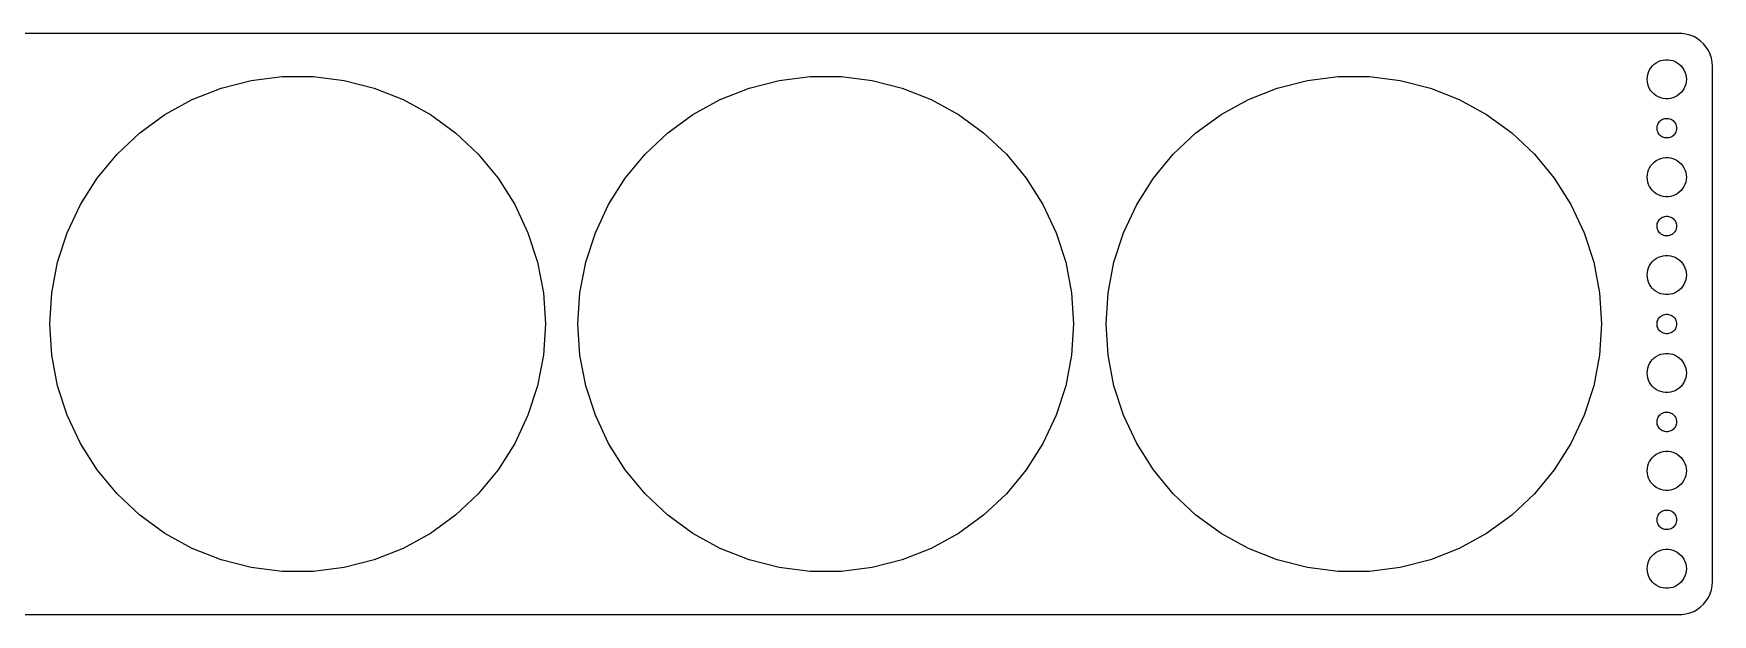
# Model space of a CAD drawing. Header units: metres. Extents: x -217 to 217, y -44 to 44.
# Drawn here: x -40.5 to 217, y -44.5 to 44.5 of the extents above; entities that cross this region are included whole.
import ezdxf

# ---------------------------------------------------------------- set-up
doc = ezdxf.new("R2010")
doc.units = ezdxf.units.M

msp = doc.modelspace()

# ---------------------------------------------------------------- linework, layer by layer
for p, q in [((212.314, 44.4901), (-212.314, 44.4901)), ((212.937, 44.4114), (212.314, 44.4901)), ((213.545, 44.2553), (212.937, 44.4114)), ((214.129, 44.0241), (213.545, 44.2553)), ((214.679, 43.7216), (214.129, 44.0241)), ((215.187, 43.3526), (214.679, 43.7216)), ((215.645, 42.9227), (215.187, 43.3526)), ((216.045, 42.4389), (215.645, 42.9227)), ((216.382, 41.9088), (216.045, 42.4389)), ((216.649, 41.3406), (216.382, 41.9088)), ((216.843, 40.7434), (216.649, 41.3406)), ((207.211, 38.6044), (207.371, 38.9453)), ((207.371, 38.9453), (207.573, 39.2634)), ((207.573, 39.2634), (207.813, 39.5536)), ((207.813, 39.5536), (208.088, 39.8115)), ((208.088, 39.8115), (208.393, 40.033)), ((208.393, 40.033), (208.723, 40.2145)), ((208.723, 40.2145), (209.073, 40.3532)), ((209.073, 40.3532), (209.438, 40.4469)), ((209.438, 40.4469), (209.812, 40.4941)), ((209.812, 40.4941), (210.188, 40.4941)), ((210.188, 40.4941), (210.562, 40.4469)), ((210.562, 40.4469), (210.927, 40.3532)), ((210.927, 40.3532), (211.277, 40.2145)), ((211.277, 40.2145), (211.607, 40.033)), ((211.607, 40.033), (211.912, 39.8115)), ((211.912, 39.8115), (212.187, 39.5536)), ((212.187, 39.5536), (212.427, 39.2634)), ((212.427, 39.2634), (212.629, 38.9453)), ((212.629, 38.9453), (212.789, 38.6044)), ((216.961, 40.1267), (216.843, 40.7434)), ((217, 39.5), (216.961, 40.1267)), ((217, -39.5), (217, 39.5)), ((-16.1796, 34.3834), (-11.7426, 36.1401)), ((-11.7426, 36.1401), (-7.12048, 37.3269)), ((-7.12048, 37.3269), (-2.38603, 37.925)), ((-2.38603, 37.925), (2.38603, 37.925)), ((2.38603, 37.925), (7.12048, 37.3269)), ((7.12048, 37.3269), (11.7426, 36.1401)), ((11.7426, 36.1401), (16.1796, 34.3834)), ((64.8204, 34.3834), (69.2574, 36.1401)), ((69.2574, 36.1401), (73.8795, 37.3269)), ((73.8795, 37.3269), (78.614, 37.925)), ((78.614, 37.925), (83.386, 37.925)), ((83.386, 37.925), (88.1205, 37.3269)), ((88.1205, 37.3269), (92.7426, 36.1401)), ((92.7426, 36.1401), (97.1796, 34.3834)), ((145.82, 34.3834), (150.257, 36.1401)), ((150.257, 36.1401), (154.88, 37.3269)), ((154.88, 37.3269), (159.614, 37.925)), ((159.614, 37.925), (164.386, 37.925)), ((164.386, 37.925), (169.12, 37.3269)), ((169.12, 37.3269), (173.743, 36.1401)), ((173.743, 36.1401), (178.18, 34.3834)), ((207, 37.5), (207.024, 37.876)), ((207.024, 37.124), (207, 37.5)), ((207.024, 37.876), (207.094, 38.2461)), ((207.094, 36.7539), (207.024, 37.124)), ((207.094, 38.2461), (207.211, 38.6044)), ((207.211, 36.3956), (207.094, 36.7539)), ((207.371, 36.0547), (207.211, 36.3956)), ((207.573, 35.7366), (207.371, 36.0547)), ((212.629, 36.0547), (212.427, 35.7366)), ((212.789, 36.3956), (212.629, 36.0547)), ((212.789, 38.6044), (212.906, 38.2461)), ((212.906, 36.7539), (212.789, 36.3956)), ((212.906, 38.2461), (212.976, 37.876)), ((212.976, 37.124), (212.906, 36.7539)), ((212.976, 37.876), (213, 37.5)), ((213, 37.5), (212.976, 37.124)), ((-20.3614, 32.0845), (-16.1796, 34.3834)), ((16.1796, 34.3834), (20.3614, 32.0845)), ((60.6386, 32.0845), (64.8204, 34.3834)), ((97.1796, 34.3834), (101.361, 32.0845)), ((141.639, 32.0845), (145.82, 34.3834)), ((178.18, 34.3834), (182.361, 32.0845)), ((207.813, 35.4464), (207.573, 35.7366)), ((208.088, 35.1885), (207.813, 35.4464)), ((208.393, 34.967), (208.088, 35.1885)), ((208.723, 34.7855), (208.393, 34.967)), ((209.073, 34.6468), (208.723, 34.7855)), ((209.438, 34.5531), (209.073, 34.6468)), ((209.812, 34.5059), (209.438, 34.5531)), ((210.188, 34.5059), (209.812, 34.5059)), ((210.562, 34.5531), (210.188, 34.5059)), ((210.927, 34.6468), (210.562, 34.5531)), ((211.277, 34.7855), (210.927, 34.6468)), ((211.607, 34.967), (211.277, 34.7855)), ((211.912, 35.1885), (211.607, 34.967)), ((212.187, 35.4464), (211.912, 35.1885)), ((212.427, 35.7366), (212.187, 35.4464)), ((-24.2221, 29.2795), (-20.3614, 32.0845)), ((20.3614, 32.0845), (24.2221, 29.2795)), ((56.7779, 29.2795), (60.6386, 32.0845)), ((101.361, 32.0845), (105.222, 29.2795)), ((137.778, 29.2795), (141.639, 32.0845)), ((182.361, 32.0845), (186.222, 29.2795)), ((208.786, 30.8817), (208.907, 31.0268)), ((208.907, 31.0268), (209.044, 31.1558)), ((209.044, 31.1558), (209.196, 31.2665)), ((209.196, 31.2665), (209.361, 31.3572)), ((209.361, 31.3572), (209.536, 31.4266)), ((209.536, 31.4266), (209.719, 31.4734)), ((209.719, 31.4734), (209.906, 31.497)), ((209.906, 31.497), (210.094, 31.497)), ((210.094, 31.497), (210.281, 31.4734)), ((210.281, 31.4734), (210.464, 31.4266)), ((210.464, 31.4266), (210.639, 31.3572)), ((210.639, 31.3572), (210.804, 31.2665)), ((210.804, 31.2665), (210.956, 31.1558)), ((210.956, 31.1558), (211.093, 31.0268)), ((211.093, 31.0268), (211.214, 30.8817)), ((-27.7008, 26.0128), (-24.2221, 29.2795)), ((24.2221, 29.2795), (27.7008, 26.0128)), ((53.2992, 26.0128), (56.7779, 29.2795)), ((105.222, 29.2795), (108.701, 26.0128)), ((134.299, 26.0128), (137.778, 29.2795)), ((186.222, 29.2795), (189.701, 26.0128)), ((208.5, 30), (208.512, 30.188)), ((208.512, 29.812), (208.5, 30)), ((208.512, 30.188), (208.547, 30.373)), ((208.547, 29.627), (208.512, 29.812)), ((208.547, 30.373), (208.605, 30.5522)), ((208.605, 29.4478), (208.547, 29.627)), ((208.605, 30.5522), (208.686, 30.7226)), ((208.686, 29.2774), (208.605, 29.4478)), ((208.686, 30.7226), (208.786, 30.8817)), ((208.786, 29.1183), (208.686, 29.2774)), ((208.907, 28.9732), (208.786, 29.1183)), ((209.044, 28.8442), (208.907, 28.9732)), ((209.196, 28.7335), (209.044, 28.8442)), ((209.361, 28.6427), (209.196, 28.7335)), ((209.536, 28.5734), (209.361, 28.6427)), ((209.719, 28.5266), (209.536, 28.5734)), ((209.906, 28.503), (209.719, 28.5266)), ((210.094, 28.503), (209.906, 28.503)), ((210.281, 28.5266), (210.094, 28.503)), ((210.464, 28.5734), (210.281, 28.5266)), ((210.639, 28.6427), (210.464, 28.5734)), ((210.804, 28.7335), (210.639, 28.6427)), ((210.956, 28.8442), (210.804, 28.7335)), ((211.093, 28.9732), (210.956, 28.8442)), ((211.214, 29.1183), (211.093, 28.9732)), ((211.214, 30.8817), (211.314, 30.7226)), ((211.314, 29.2774), (211.214, 29.1183)), ((211.314, 30.7226), (211.395, 30.5522)), ((211.395, 29.4478), (211.314, 29.2774)), ((211.395, 30.5522), (211.453, 30.373)), ((211.453, 29.627), (211.395, 29.4478)), ((211.453, 30.373), (211.488, 30.188)), ((211.488, 29.812), (211.453, 29.627)), ((211.488, 30.188), (211.5, 30)), ((211.5, 30), (211.488, 29.812)), ((-30.7426, 22.3358), (-27.7008, 26.0128)), ((27.7008, 26.0128), (30.7426, 22.3358)), ((50.2574, 22.3358), (53.2992, 26.0128)), ((108.701, 26.0128), (111.743, 22.3358)), ((131.257, 22.3358), (134.299, 26.0128)), ((189.701, 26.0128), (192.743, 22.3358)), ((207.024, 22.876), (207.094, 23.2461)), ((207.094, 23.2461), (207.211, 23.6044)), ((207.211, 23.6044), (207.371, 23.9453)), ((207.371, 23.9453), (207.573, 24.2634)), ((207.573, 24.2634), (207.813, 24.5536)), ((207.813, 24.5536), (208.088, 24.8115)), ((208.088, 24.8115), (208.393, 25.033)), ((208.393, 25.033), (208.723, 25.2145)), ((208.723, 25.2145), (209.073, 25.3532)), ((209.073, 25.3532), (209.438, 25.4469)), ((209.438, 25.4469), (209.812, 25.4941)), ((209.812, 25.4941), (210.188, 25.4941)), ((210.188, 25.4941), (210.562, 25.4469)), ((210.562, 25.4469), (210.927, 25.3532)), ((210.927, 25.3532), (211.277, 25.2145)), ((211.277, 25.2145), (211.607, 25.033)), ((211.607, 25.033), (211.912, 24.8115)), ((211.912, 24.8115), (212.187, 24.5536)), ((212.187, 24.5536), (212.427, 24.2634)), ((212.427, 24.2634), (212.629, 23.9453)), ((212.629, 23.9453), (212.789, 23.6044)), ((212.789, 23.6044), (212.906, 23.2461)), ((212.906, 23.2461), (212.976, 22.876)), ((-33.2997, 18.3066), (-30.7426, 22.3358)), ((30.7426, 22.3358), (33.2997, 18.3066)), ((47.7003, 18.3066), (50.2574, 22.3358)), ((111.743, 22.3358), (114.3, 18.3066)), ((128.7, 18.3066), (131.257, 22.3358)), ((192.743, 22.3358), (195.3, 18.3066)), ((207, 22.5), (207.024, 22.876)), ((207.024, 22.124), (207, 22.5)), ((207.094, 21.7539), (207.024, 22.124)), ((207.211, 21.3956), (207.094, 21.7539)), ((207.371, 21.0547), (207.211, 21.3956)), ((207.573, 20.7366), (207.371, 21.0547)), ((207.813, 20.4464), (207.573, 20.7366)), ((212.427, 20.7366), (212.187, 20.4464)), ((212.629, 21.0547), (212.427, 20.7366)), ((212.789, 21.3956), (212.629, 21.0547)), ((212.906, 21.7539), (212.789, 21.3956)), ((212.976, 22.124), (212.906, 21.7539)), ((212.976, 22.876), (213, 22.5)), ((213, 22.5), (212.976, 22.124)), ((-35.3315, 13.9887), (-33.2997, 18.3066)), ((33.2997, 18.3066), (35.3315, 13.9887)), ((45.6685, 13.9887), (47.7003, 18.3066)), ((114.3, 18.3066), (116.331, 13.9887)), ((126.668, 13.9887), (128.7, 18.3066)), ((195.3, 18.3066), (197.332, 13.9887)), ((208.088, 20.1884), (207.813, 20.4464)), ((208.393, 19.967), (208.088, 20.1884)), ((208.723, 19.7855), (208.393, 19.967)), ((209.073, 19.6468), (208.723, 19.7855)), ((209.438, 19.5531), (209.073, 19.6468)), ((209.812, 19.5059), (209.438, 19.5531)), ((210.188, 19.5059), (209.812, 19.5059)), ((210.562, 19.5531), (210.188, 19.5059)), ((210.927, 19.6468), (210.562, 19.5531)), ((211.277, 19.7855), (210.927, 19.6468)), ((211.607, 19.967), (211.277, 19.7855)), ((211.912, 20.1884), (211.607, 19.967)), ((212.187, 20.4464), (211.912, 20.1884)), ((208.547, 15.373), (208.605, 15.5522)), ((208.605, 15.5522), (208.686, 15.7226)), ((208.686, 15.7226), (208.786, 15.8817)), ((208.786, 15.8817), (208.907, 16.0268)), ((208.907, 16.0268), (209.044, 16.1558)), ((209.044, 16.1558), (209.196, 16.2665)), ((209.196, 16.2665), (209.361, 16.3572)), ((209.361, 16.3572), (209.536, 16.4266)), ((209.536, 16.4266), (209.719, 16.4734)), ((209.719, 16.4734), (209.906, 16.497)), ((209.906, 16.497), (210.094, 16.497)), ((210.094, 16.497), (210.281, 16.4734)), ((210.281, 16.4734), (210.464, 16.4266)), ((210.464, 16.4266), (210.639, 16.3572)), ((210.639, 16.3572), (210.804, 16.2665)), ((210.804, 16.2665), (210.956, 16.1558)), ((210.956, 16.1558), (211.093, 16.0268)), ((211.093, 16.0268), (211.214, 15.8817)), ((211.214, 15.8817), (211.314, 15.7226)), ((211.314, 15.7226), (211.395, 15.5522)), ((211.395, 15.5522), (211.453, 15.373)), ((-36.8062, 9.45021), (-35.3315, 13.9887)), ((35.3315, 13.9887), (36.8062, 9.45021)), ((44.1938, 9.45021), (45.6685, 13.9887)), ((116.331, 13.9887), (117.806, 9.45021)), ((125.194, 9.45021), (126.668, 13.9887)), ((197.332, 13.9887), (198.806, 9.45021)), ((208.5, 15), (208.512, 15.188)), ((208.512, 14.812), (208.5, 15)), ((208.512, 15.188), (208.547, 15.373)), ((208.547, 14.627), (208.512, 14.812)), ((208.605, 14.4478), (208.547, 14.627)), ((208.686, 14.2774), (208.605, 14.4478)), ((208.786, 14.1183), (208.686, 14.2774)), ((208.907, 13.9732), (208.786, 14.1183)), ((209.044, 13.8442), (208.907, 13.9732)), ((209.196, 13.7335), (209.044, 13.8442)), ((209.361, 13.6427), (209.196, 13.7335)), ((209.536, 13.5734), (209.361, 13.6427)), ((209.719, 13.5266), (209.536, 13.5734)), ((209.906, 13.5029), (209.719, 13.5266)), ((210.094, 13.5029), (209.906, 13.5029)), ((210.281, 13.5266), (210.094, 13.5029)), ((210.464, 13.5734), (210.281, 13.5266)), ((210.639, 13.6427), (210.464, 13.5734)), ((210.804, 13.7335), (210.639, 13.6427)), ((210.956, 13.8442), (210.804, 13.7335)), ((211.093, 13.9732), (210.956, 13.8442)), ((211.214, 14.1183), (211.093, 13.9732)), ((211.314, 14.2774), (211.214, 14.1183)), ((211.395, 14.4478), (211.314, 14.2774)), ((211.453, 14.627), (211.395, 14.4478)), ((211.453, 15.373), (211.488, 15.188)), ((211.488, 14.812), (211.453, 14.627)), ((211.488, 15.188), (211.5, 15)), ((211.5, 15), (211.488, 14.812)), ((208.723, 10.2145), (209.073, 10.3532)), ((209.073, 10.3532), (209.438, 10.4469)), ((209.438, 10.4469), (209.812, 10.4941)), ((209.812, 10.4941), (210.188, 10.4941)), ((210.188, 10.4941), (210.562, 10.4469)), ((210.562, 10.4469), (210.927, 10.3532)), ((210.927, 10.3532), (211.277, 10.2145)), ((-37.7003, 4.76265), (-36.8062, 9.45021)), ((36.8062, 9.45021), (37.7003, 4.76265)), ((43.2996, 4.76265), (44.1938, 9.45021)), ((117.806, 9.45021), (118.7, 4.76265)), ((124.3, 4.76265), (125.194, 9.45021)), ((198.806, 9.45021), (199.7, 4.76265)), ((207, 7.5), (207.024, 7.87599)), ((207.024, 7.87599), (207.094, 8.24606)), ((207.094, 8.24606), (207.211, 8.60437)), ((207.211, 8.60437), (207.371, 8.94525)), ((207.371, 8.94525), (207.573, 9.26335)), ((207.573, 9.26335), (207.813, 9.55363)), ((207.813, 9.55363), (208.088, 9.81154)), ((208.088, 9.81154), (208.393, 10.033)), ((208.393, 10.033), (208.723, 10.2145)), ((211.277, 10.2145), (211.607, 10.033)), ((211.607, 10.033), (211.912, 9.81154)), ((211.912, 9.81154), (212.187, 9.55363)), ((212.187, 9.55363), (212.427, 9.26335)), ((212.427, 9.26335), (212.629, 8.94525)), ((212.629, 8.94525), (212.789, 8.60437)), ((212.789, 8.60437), (212.906, 8.24606)), ((212.906, 8.24606), (212.976, 7.87599)), ((212.976, 7.87599), (213, 7.5)), ((207.024, 7.12399), (207, 7.5)), ((207.094, 6.75392), (207.024, 7.12399)), ((207.211, 6.39561), (207.094, 6.75392)), ((207.371, 6.05473), (207.211, 6.39561)), ((207.573, 5.73663), (207.371, 6.05473)), ((207.813, 5.44635), (207.573, 5.73663)), ((208.088, 5.18845), (207.813, 5.44635)), ((208.393, 4.96701), (208.088, 5.18845)), ((211.912, 5.18845), (211.607, 4.96701)), ((212.187, 5.44635), (211.912, 5.18845)), ((212.427, 5.73663), (212.187, 5.44635)), ((212.629, 6.05473), (212.427, 5.73663)), ((212.789, 6.39561), (212.629, 6.05473)), ((212.906, 6.75392), (212.789, 6.39561)), ((212.976, 7.12399), (212.906, 6.75392)), ((213, 7.5), (212.976, 7.12399)), ((-38, 0), (-37.7003, 4.76265)), ((37.7003, 4.76265), (38, 0)), ((43, 0), (43.2996, 4.76265)), ((118.7, 4.76265), (119, 0)), ((124, 0), (124.3, 4.76265)), ((199.7, 4.76265), (200, 0)), ((208.723, 4.78551), (208.393, 4.96701)), ((209.073, 4.64682), (208.723, 4.78551)), ((209.438, 4.55313), (209.073, 4.64682)), ((209.812, 4.50591), (209.438, 4.55313)), ((210.188, 4.50591), (209.812, 4.50591)), ((210.562, 4.55313), (210.188, 4.50591)), ((210.927, 4.64682), (210.562, 4.55313)), ((211.277, 4.78551), (210.927, 4.64682)), ((211.607, 4.96701), (211.277, 4.78551)), ((-37.7003, -4.76265), (-38, 0)), ((38, 0), (37.7003, -4.76265)), ((43.2996, -4.76265), (43, 0)), ((119, 0), (118.7, -4.76265)), ((124.3, -4.76265), (124, 0)), ((200, 0), (199.7, -4.76265)), ((208.5, 0), (208.512, 0.18799)), ((208.512, -0.18799), (208.5, 0)), ((208.512, 0.18799), (208.547, 0.37303)), ((208.547, 0.37303), (208.605, 0.55219)), ((208.605, 0.55219), (208.686, 0.72263)), ((208.686, 0.72263), (208.786, 0.88167)), ((208.786, 0.88167), (208.907, 1.02681)), ((208.907, 1.02681), (209.044, 1.15576)), ((209.044, 1.15576), (209.196, 1.26648)), ((209.196, 1.26648), (209.361, 1.35724)), ((209.361, 1.35724), (209.536, 1.42657)), ((209.536, 1.42657), (209.719, 1.47342)), ((209.719, 1.47342), (209.906, 1.49704)), ((209.906, 1.49704), (210.094, 1.49704)), ((210.094, 1.49704), (210.281, 1.47342)), ((210.281, 1.47342), (210.464, 1.42657)), ((210.464, 1.42657), (210.639, 1.35724)), ((210.639, 1.35724), (210.804, 1.26648)), ((210.804, 1.26648), (210.956, 1.15576)), ((210.956, 1.15576), (211.093, 1.02681)), ((211.093, 1.02681), (211.214, 0.88167)), ((211.214, 0.88167), (211.314, 0.72263)), ((211.314, 0.72263), (211.395, 0.55219)), ((211.395, 0.55219), (211.453, 0.37303)), ((211.453, 0.37303), (211.488, 0.18799)), ((211.488, 0.18799), (211.5, 0)), ((211.5, 0), (211.488, -0.18799)), ((208.547, -0.37303), (208.512, -0.18799)), ((208.605, -0.55219), (208.547, -0.37303)), ((208.686, -0.72263), (208.605, -0.55219)), ((208.786, -0.88167), (208.686, -0.72263)), ((208.907, -1.02681), (208.786, -0.88167)), ((209.044, -1.15576), (208.907, -1.02681)), ((209.196, -1.26648), (209.044, -1.15576)), ((209.361, -1.35724), (209.196, -1.26648)), ((209.536, -1.42657), (209.361, -1.35724)), ((209.719, -1.47342), (209.536, -1.42657)), ((209.906, -1.49704), (209.719, -1.47342)), ((210.094, -1.49704), (209.906, -1.49704)), ((210.281, -1.47342), (210.094, -1.49704)), ((210.464, -1.42657), (210.281, -1.47342)), ((210.639, -1.35724), (210.464, -1.42657)), ((210.804, -1.26648), (210.639, -1.35724)), ((210.956, -1.15576), (210.804, -1.26648)), ((211.093, -1.02681), (210.956, -1.15576)), ((211.214, -0.88167), (211.093, -1.02681)), ((211.314, -0.72263), (211.214, -0.88167)), ((211.395, -0.55219), (211.314, -0.72263)), ((211.453, -0.37303), (211.395, -0.55219)), ((211.488, -0.18799), (211.453, -0.37303)), ((-36.8062, -9.45021), (-37.7003, -4.76265)), ((37.7003, -4.76265), (36.8062, -9.45021)), ((44.1938, -9.45021), (43.2996, -4.76265)), ((118.7, -4.76265), (117.806, -9.45021)), ((125.194, -9.45021), (124.3, -4.76265)), ((199.7, -4.76265), (198.806, -9.45021)), ((208.088, -5.18845), (208.393, -4.96701)), ((208.393, -4.96701), (208.723, -4.78551)), ((208.723, -4.78551), (209.073, -4.64682)), ((209.073, -4.64682), (209.438, -4.55313)), ((209.438, -4.55313), (209.812, -4.50591)), ((209.812, -4.50591), (210.188, -4.50591)), ((210.188, -4.50591), (210.562, -4.55313)), ((210.562, -4.55313), (210.927, -4.64682)), ((210.927, -4.64682), (211.277, -4.78551)), ((211.277, -4.78551), (211.607, -4.96701)), ((211.607, -4.96701), (211.912, -5.18845)), ((207, -7.5), (207.024, -7.12399)), ((207.024, -7.87599), (207, -7.5)), ((207.024, -7.12399), (207.094, -6.75392)), ((207.094, -6.75392), (207.211, -6.39561)), ((207.211, -6.39561), (207.371, -6.05473)), ((207.371, -6.05473), (207.573, -5.73663)), ((207.573, -5.73663), (207.813, -5.44635)), ((207.813, -5.44635), (208.088, -5.18845)), ((211.912, -5.18845), (212.187, -5.44635)), ((212.187, -5.44635), (212.427, -5.73663)), ((212.427, -5.73663), (212.629, -6.05473)), ((212.629, -6.05473), (212.789, -6.39561)), ((212.789, -6.39561), (212.906, -6.75392)), ((212.906, -6.75392), (212.976, -7.12399)), ((212.976, -7.12399), (213, -7.5)), ((213, -7.5), (212.976, -7.87599)), ((-35.3315, -13.9887), (-36.8062, -9.45021)), ((36.8062, -9.45021), (35.3315, -13.9887)), ((45.6685, -13.9887), (44.1938, -9.45021)), ((117.806, -9.45021), (116.331, -13.9887)), ((126.668, -13.9887), (125.194, -9.45021)), ((198.806, -9.45021), (197.332, -13.9887)), ((207.094, -8.24606), (207.024, -7.87599)), ((207.211, -8.60437), (207.094, -8.24606)), ((207.371, -8.94525), (207.211, -8.60437)), ((207.573, -9.26335), (207.371, -8.94525)), ((207.813, -9.55363), (207.573, -9.26335)), ((208.088, -9.81154), (207.813, -9.55363)), ((208.393, -10.033), (208.088, -9.81154)), ((208.723, -10.2145), (208.393, -10.033)), ((209.073, -10.3532), (208.723, -10.2145)), ((211.277, -10.2145), (210.927, -10.3532)), ((211.607, -10.033), (211.277, -10.2145)), ((211.912, -9.81154), (211.607, -10.033)), ((212.187, -9.55363), (211.912, -9.81154)), ((212.427, -9.26335), (212.187, -9.55363)), ((212.629, -8.94525), (212.427, -9.26335)), ((212.789, -8.60437), (212.629, -8.94525)), ((212.906, -8.24606), (212.789, -8.60437)), ((212.976, -7.87599), (212.906, -8.24606)), ((209.438, -10.4469), (209.073, -10.3532)), ((209.812, -10.4941), (209.438, -10.4469)), ((210.188, -10.4941), (209.812, -10.4941)), ((210.562, -10.4469), (210.188, -10.4941)), ((210.927, -10.3532), (210.562, -10.4469)), ((-33.2997, -18.3066), (-35.3315, -13.9887)), ((35.3315, -13.9887), (33.2997, -18.3066)), ((47.7003, -18.3066), (45.6685, -13.9887)), ((116.331, -13.9887), (114.3, -18.3066)), ((128.7, -18.3066), (126.668, -13.9887)), ((197.332, -13.9887), (195.3, -18.3066)), ((208.5, -15), (208.512, -14.812)), ((208.512, -15.188), (208.5, -15)), ((208.512, -14.812), (208.547, -14.627)), ((208.547, -15.373), (208.512, -15.188)), ((208.547, -14.627), (208.605, -14.4478)), ((208.605, -15.5522), (208.547, -15.373)), ((208.605, -14.4478), (208.686, -14.2774)), ((208.686, -14.2774), (208.786, -14.1183)), ((208.786, -14.1183), (208.907, -13.9732)), ((208.907, -13.9732), (209.044, -13.8442)), ((209.044, -13.8442), (209.196, -13.7335)), ((209.196, -13.7335), (209.361, -13.6427)), ((209.361, -13.6427), (209.536, -13.5734)), ((209.536, -13.5734), (209.719, -13.5266)), ((209.719, -13.5266), (209.906, -13.5029)), ((209.906, -13.5029), (210.094, -13.5029)), ((210.094, -13.5029), (210.281, -13.5266)), ((210.281, -13.5266), (210.464, -13.5734)), ((210.464, -13.5734), (210.639, -13.6427)), ((210.639, -13.6427), (210.804, -13.7335)), ((210.804, -13.7335), (210.956, -13.8442)), ((210.956, -13.8442), (211.093, -13.9732)), ((211.093, -13.9732), (211.214, -14.1183)), ((211.214, -14.1183), (211.314, -14.2774)), ((211.314, -14.2774), (211.395, -14.4478)), ((211.395, -14.4478), (211.453, -14.627)), ((211.453, -15.373), (211.395, -15.5522)), ((211.453, -14.627), (211.488, -14.812)), ((211.488, -15.188), (211.453, -15.373)), ((211.488, -14.812), (211.5, -15)), ((211.5, -15), (211.488, -15.188)), ((208.686, -15.7226), (208.605, -15.5522)), ((208.786, -15.8817), (208.686, -15.7226)), ((208.907, -16.0268), (208.786, -15.8817)), ((209.044, -16.1558), (208.907, -16.0268)), ((209.196, -16.2665), (209.044, -16.1558)), ((209.361, -16.3572), (209.196, -16.2665)), ((209.536, -16.4266), (209.361, -16.3572)), ((209.719, -16.4734), (209.536, -16.4266)), ((209.906, -16.497), (209.719, -16.4734)), ((210.094, -16.497), (209.906, -16.497)), ((210.281, -16.4734), (210.094, -16.497)), ((210.464, -16.4266), (210.281, -16.4734)), ((210.639, -16.3572), (210.464, -16.4266)), ((210.804, -16.2665), (210.639, -16.3572)), ((210.956, -16.1558), (210.804, -16.2665)), ((211.093, -16.0268), (210.956, -16.1558)), ((211.214, -15.8817), (211.093, -16.0268)), ((211.314, -15.7226), (211.214, -15.8817)), ((211.395, -15.5522), (211.314, -15.7226)), ((-30.7426, -22.3358), (-33.2997, -18.3066)), ((33.2997, -18.3066), (30.7426, -22.3358)), ((50.2574, -22.3358), (47.7003, -18.3066)), ((114.3, -18.3066), (111.743, -22.3358)), ((131.257, -22.3358), (128.7, -18.3066)), ((195.3, -18.3066), (192.743, -22.3358)), ((207.573, -20.7366), (207.813, -20.4464)), ((207.813, -20.4464), (208.088, -20.1884)), ((208.088, -20.1884), (208.393, -19.967)), ((208.393, -19.967), (208.723, -19.7855)), ((208.723, -19.7855), (209.073, -19.6468)), ((209.073, -19.6468), (209.438, -19.5531)), ((209.438, -19.5531), (209.812, -19.5059)), ((209.812, -19.5059), (210.188, -19.5059)), ((210.188, -19.5059), (210.562, -19.5531)), ((210.562, -19.5531), (210.927, -19.6468)), ((210.927, -19.6468), (211.277, -19.7855)), ((211.277, -19.7855), (211.607, -19.967)), ((211.607, -19.967), (211.912, -20.1884)), ((211.912, -20.1884), (212.187, -20.4464)), ((212.187, -20.4464), (212.427, -20.7366)), ((-27.7008, -26.0128), (-30.7426, -22.3358)), ((30.7426, -22.3358), (27.7008, -26.0128)), ((53.2992, -26.0128), (50.2574, -22.3358)), ((111.743, -22.3358), (108.701, -26.0128)), ((134.299, -26.0128), (131.257, -22.3358)), ((192.743, -22.3358), (189.701, -26.0128)), ((207, -22.5), (207.024, -22.124)), ((207.024, -22.876), (207, -22.5)), ((207.024, -22.124), (207.094, -21.7539)), ((207.094, -23.2461), (207.024, -22.876)), ((207.094, -21.7539), (207.211, -21.3956)), ((207.211, -21.3956), (207.371, -21.0547)), ((207.371, -21.0547), (207.573, -20.7366)), ((212.427, -20.7366), (212.629, -21.0547)), ((212.629, -21.0547), (212.789, -21.3956)), ((212.789, -21.3956), (212.906, -21.7539)), ((212.906, -21.7539), (212.976, -22.124)), ((212.976, -22.876), (212.906, -23.2461)), ((212.976, -22.124), (213, -22.5)), ((213, -22.5), (212.976, -22.876)), ((207.211, -23.6044), (207.094, -23.2461)), ((207.371, -23.9453), (207.211, -23.6044)), ((207.573, -24.2634), (207.371, -23.9453)), ((207.813, -24.5536), (207.573, -24.2634)), ((208.088, -24.8115), (207.813, -24.5536)), ((208.393, -25.033), (208.088, -24.8115)), ((208.723, -25.2145), (208.393, -25.033)), ((209.073, -25.3532), (208.723, -25.2145)), ((209.438, -25.4469), (209.073, -25.3532)), ((209.812, -25.4941), (209.438, -25.4469)), ((210.188, -25.4941), (209.812, -25.4941)), ((210.562, -25.4469), (210.188, -25.4941)), ((210.927, -25.3532), (210.562, -25.4469)), ((211.277, -25.2145), (210.927, -25.3532)), ((211.607, -25.033), (211.277, -25.2145)), ((211.912, -24.8115), (211.607, -25.033)), ((212.187, -24.5536), (211.912, -24.8115)), ((212.427, -24.2634), (212.187, -24.5536)), ((212.629, -23.9453), (212.427, -24.2634)), ((212.789, -23.6044), (212.629, -23.9453)), ((212.906, -23.2461), (212.789, -23.6044)), ((-24.2221, -29.2795), (-27.7008, -26.0128)), ((27.7008, -26.0128), (24.2221, -29.2795)), ((56.7779, -29.2795), (53.2992, -26.0128)), ((108.701, -26.0128), (105.222, -29.2795)), ((137.778, -29.2795), (134.299, -26.0128)), ((189.701, -26.0128), (186.222, -29.2795)), ((-20.3614, -32.0845), (-24.2221, -29.2795)), ((24.2221, -29.2795), (20.3614, -32.0845)), ((60.6386, -32.0845), (56.7779, -29.2795)), ((105.222, -29.2795), (101.361, -32.0845)), ((141.639, -32.0845), (137.778, -29.2795)), ((186.222, -29.2795), (182.361, -32.0845)), ((208.5, -30), (208.512, -29.812)), ((208.512, -30.188), (208.5, -30)), ((208.512, -29.812), (208.547, -29.627)), ((208.547, -30.373), (208.512, -30.188)), ((208.547, -29.627), (208.605, -29.4478)), ((208.605, -30.5522), (208.547, -30.373)), ((208.605, -29.4478), (208.686, -29.2774)), ((208.686, -30.7226), (208.605, -30.5522)), ((208.686, -29.2774), (208.786, -29.1183)), ((208.786, -30.8817), (208.686, -30.7226)), ((208.786, -29.1183), (208.907, -28.9732)), ((208.907, -31.0268), (208.786, -30.8817)), ((208.907, -28.9732), (209.044, -28.8442)), ((209.044, -28.8442), (209.196, -28.7335)), ((209.196, -28.7335), (209.361, -28.6427)), ((209.361, -28.6427), (209.536, -28.5734)), ((209.536, -28.5734), (209.719, -28.5266)), ((209.719, -28.5266), (209.906, -28.503)), ((209.906, -28.503), (210.094, -28.503)), ((210.094, -28.503), (210.281, -28.5266)), ((210.281, -28.5266), (210.464, -28.5734)), ((210.464, -28.5734), (210.639, -28.6427)), ((210.639, -28.6427), (210.804, -28.7335)), ((210.804, -28.7335), (210.956, -28.8442)), ((210.956, -28.8442), (211.093, -28.9732)), ((211.093, -28.9732), (211.214, -29.1183)), ((211.214, -30.8817), (211.093, -31.0268)), ((211.214, -29.1183), (211.314, -29.2774)), ((211.314, -30.7226), (211.214, -30.8817)), ((211.314, -29.2774), (211.395, -29.4478)), ((211.395, -30.5522), (211.314, -30.7226)), ((211.395, -29.4478), (211.453, -29.627)), ((211.453, -30.373), (211.395, -30.5522)), ((211.453, -29.627), (211.488, -29.812)), ((211.488, -30.188), (211.453, -30.373)), ((211.488, -29.812), (211.5, -30)), ((211.5, -30), (211.488, -30.188)), ((-16.1796, -34.3834), (-20.3614, -32.0845)), ((20.3614, -32.0845), (16.1796, -34.3834)), ((64.8204, -34.3834), (60.6386, -32.0845)), ((101.361, -32.0845), (97.1796, -34.3834)), ((145.82, -34.3834), (141.639, -32.0845)), ((182.361, -32.0845), (178.18, -34.3834)), ((209.044, -31.1558), (208.907, -31.0268)), ((209.196, -31.2665), (209.044, -31.1558)), ((209.361, -31.3572), (209.196, -31.2665)), ((209.536, -31.4266), (209.361, -31.3572)), ((209.719, -31.4734), (209.536, -31.4266)), ((209.906, -31.497), (209.719, -31.4734)), ((210.094, -31.497), (209.906, -31.497)), ((210.281, -31.4734), (210.094, -31.497)), ((210.464, -31.4266), (210.281, -31.4734)), ((210.639, -31.3572), (210.464, -31.4266)), ((210.804, -31.2665), (210.639, -31.3572)), ((210.956, -31.1558), (210.804, -31.2665)), ((211.093, -31.0268), (210.956, -31.1558)), ((-11.7426, -36.1401), (-16.1796, -34.3834)), ((16.1796, -34.3834), (11.7426, -36.1401)), ((69.2574, -36.1401), (64.8204, -34.3834)), ((97.1796, -34.3834), (92.7426, -36.1401)), ((150.257, -36.1401), (145.82, -34.3834)), ((178.18, -34.3834), (173.743, -36.1401)), ((207.371, -36.0547), (207.573, -35.7366)), ((207.573, -35.7366), (207.813, -35.4464)), ((207.813, -35.4464), (208.088, -35.1885)), ((208.088, -35.1885), (208.393, -34.967)), ((208.393, -34.967), (208.723, -34.7855)), ((208.723, -34.7855), (209.073, -34.6468)), ((209.073, -34.6468), (209.438, -34.5531)), ((209.438, -34.5531), (209.812, -34.5059)), ((209.812, -34.5059), (210.188, -34.5059)), ((210.188, -34.5059), (210.562, -34.5531)), ((210.562, -34.5531), (210.927, -34.6468)), ((210.927, -34.6468), (211.277, -34.7855)), ((211.277, -34.7855), (211.607, -34.967)), ((211.607, -34.967), (211.912, -35.1885)), ((211.912, -35.1885), (212.187, -35.4464)), ((212.187, -35.4464), (212.427, -35.7366)), ((212.427, -35.7366), (212.629, -36.0547)), ((-7.12048, -37.3269), (-11.7426, -36.1401)), ((-2.38603, -37.925), (-7.12048, -37.3269)), ((2.38603, -37.925), (-2.38603, -37.925)), ((7.12048, -37.3269), (2.38603, -37.925)), ((11.7426, -36.1401), (7.12048, -37.3269)), ((73.8795, -37.3269), (69.2574, -36.1401)), ((78.614, -37.925), (73.8795, -37.3269)), ((83.386, -37.925), (78.614, -37.925)), ((88.1205, -37.3269), (83.386, -37.925)), ((92.7426, -36.1401), (88.1205, -37.3269)), ((154.88, -37.3269), (150.257, -36.1401)), ((159.614, -37.925), (154.88, -37.3269)), ((164.386, -37.925), (159.614, -37.925)), ((169.12, -37.3269), (164.386, -37.925)), ((173.743, -36.1401), (169.12, -37.3269)), ((207, -37.5), (207.024, -37.124)), ((207.024, -37.876), (207, -37.5)), ((207.024, -37.124), (207.094, -36.7539)), ((207.094, -38.2461), (207.024, -37.876)), ((207.094, -36.7539), (207.211, -36.3956)), ((207.211, -38.6044), (207.094, -38.2461)), ((207.211, -36.3956), (207.371, -36.0547)), ((207.371, -38.9453), (207.211, -38.6044)), ((212.629, -36.0547), (212.789, -36.3956)), ((212.789, -38.6044), (212.629, -38.9453)), ((212.789, -36.3956), (212.906, -36.7539)), ((212.906, -38.2461), (212.789, -38.6044)), ((212.906, -36.7539), (212.976, -37.124)), ((212.976, -37.876), (212.906, -38.2461)), ((212.976, -37.124), (213, -37.5)), ((213, -37.5), (212.976, -37.876)), ((207.573, -39.2634), (207.371, -38.9453)), ((207.813, -39.5536), (207.573, -39.2634)), ((208.088, -39.8115), (207.813, -39.5536)), ((208.393, -40.033), (208.088, -39.8115)), ((208.723, -40.2145), (208.393, -40.033)), ((209.073, -40.3532), (208.723, -40.2145)), ((209.438, -40.4469), (209.073, -40.3532)), ((209.812, -40.4941), (209.438, -40.4469)), ((210.188, -40.4941), (209.812, -40.4941)), ((210.562, -40.4469), (210.188, -40.4941)), ((210.927, -40.3532), (210.562, -40.4469)), ((211.277, -40.2145), (210.927, -40.3532)), ((211.607, -40.033), (211.277, -40.2145)), ((211.912, -39.8115), (211.607, -40.033)), ((212.187, -39.5536), (211.912, -39.8115)), ((212.427, -39.2634), (212.187, -39.5536)), ((212.629, -38.9453), (212.427, -39.2634)), ((216.649, -41.3406), (216.843, -40.7434)), ((216.843, -40.7434), (216.961, -40.1267)), ((216.961, -40.1267), (217, -39.5)), ((214.129, -44.0241), (214.679, -43.7216)), ((214.679, -43.7216), (215.187, -43.3526)), ((215.187, -43.3526), (215.645, -42.9227)), ((215.645, -42.9227), (216.045, -42.4389)), ((216.045, -42.4389), (216.382, -41.9088)), ((216.382, -41.9088), (216.649, -41.3406)), ((-212.314, -44.4901), (212.314, -44.4901)), ((212.314, -44.4901), (212.937, -44.4114)), ((212.937, -44.4114), (213.545, -44.2553)), ((213.545, -44.2553), (214.129, -44.0241))]:
    msp.add_line(p, q)

doc.saveas('drawing.dxf')
